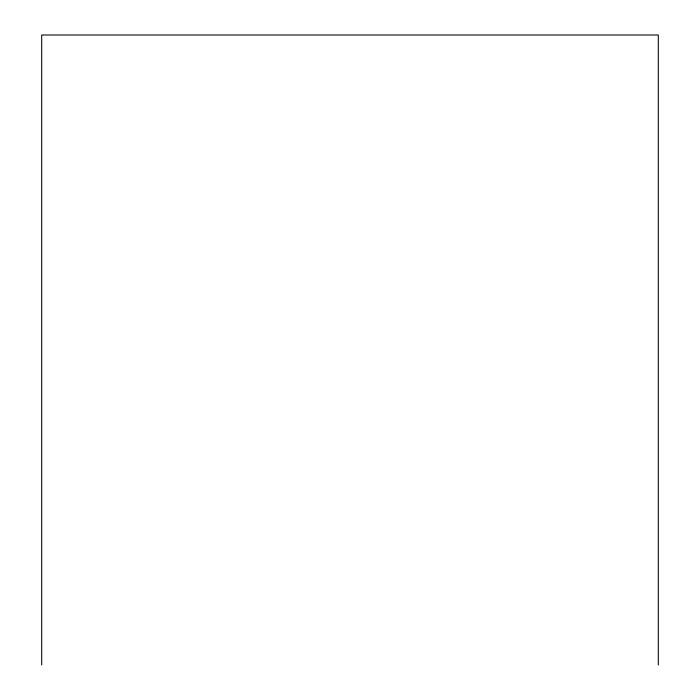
<?xml version="1.0" encoding="UTF-8"?>
<svg xmlns="http://www.w3.org/2000/svg" width="700" height="700" viewBox="0 0 700 700"><rect width="100%" height="100%" fill="white"/><g stroke="black" fill="none" stroke-linecap="round" stroke-linejoin="round"><path stroke-width="1.05" d="M658.298 665L658.298 35L41.703 35L41.703 665"/></g></svg>
